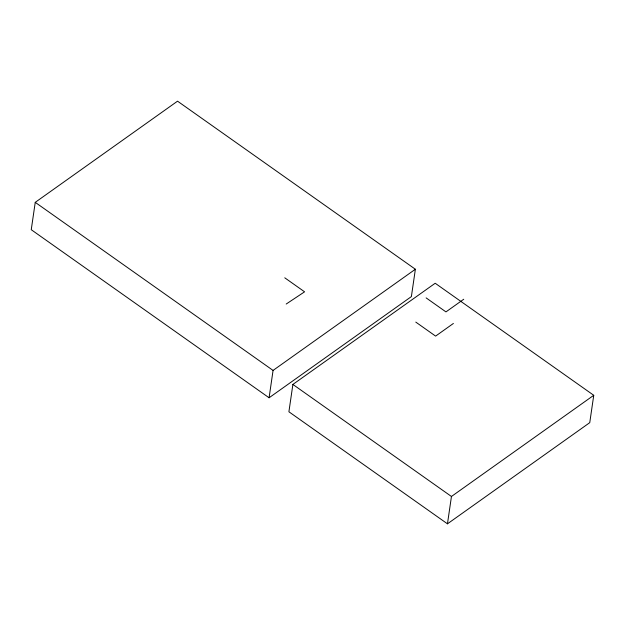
<?xml version="1.0" encoding="UTF-8"?>
<svg xmlns="http://www.w3.org/2000/svg" width="625" height="625" viewBox="0 0 625 625"><rect width="100%" height="100%" fill="white"/><g stroke="black" fill="none" stroke-linecap="round" stroke-linejoin="round"><path stroke-width="0.94" d="M35.242 202.352L31.25 229.703L269.086 397.773L411.383 296.594L415.375 269.242L177.539 101.172L35.242 202.352L273.07 370.422L269.086 397.773M292.891 384.43L288.906 411.781L447.461 523.828L589.758 422.648L593.75 395.297L435.195 283.25L292.891 384.43L451.453 496.477L447.461 523.828M273.07 370.422L415.375 269.242M463.734 299.25L445.953 311.898L426.133 297.891M453.398 323.461L435.609 336.109L415.789 322.102M451.453 496.477L593.75 395.297M286.203 304.031L304.586 291.82L284.766 277.812"/></g></svg>
